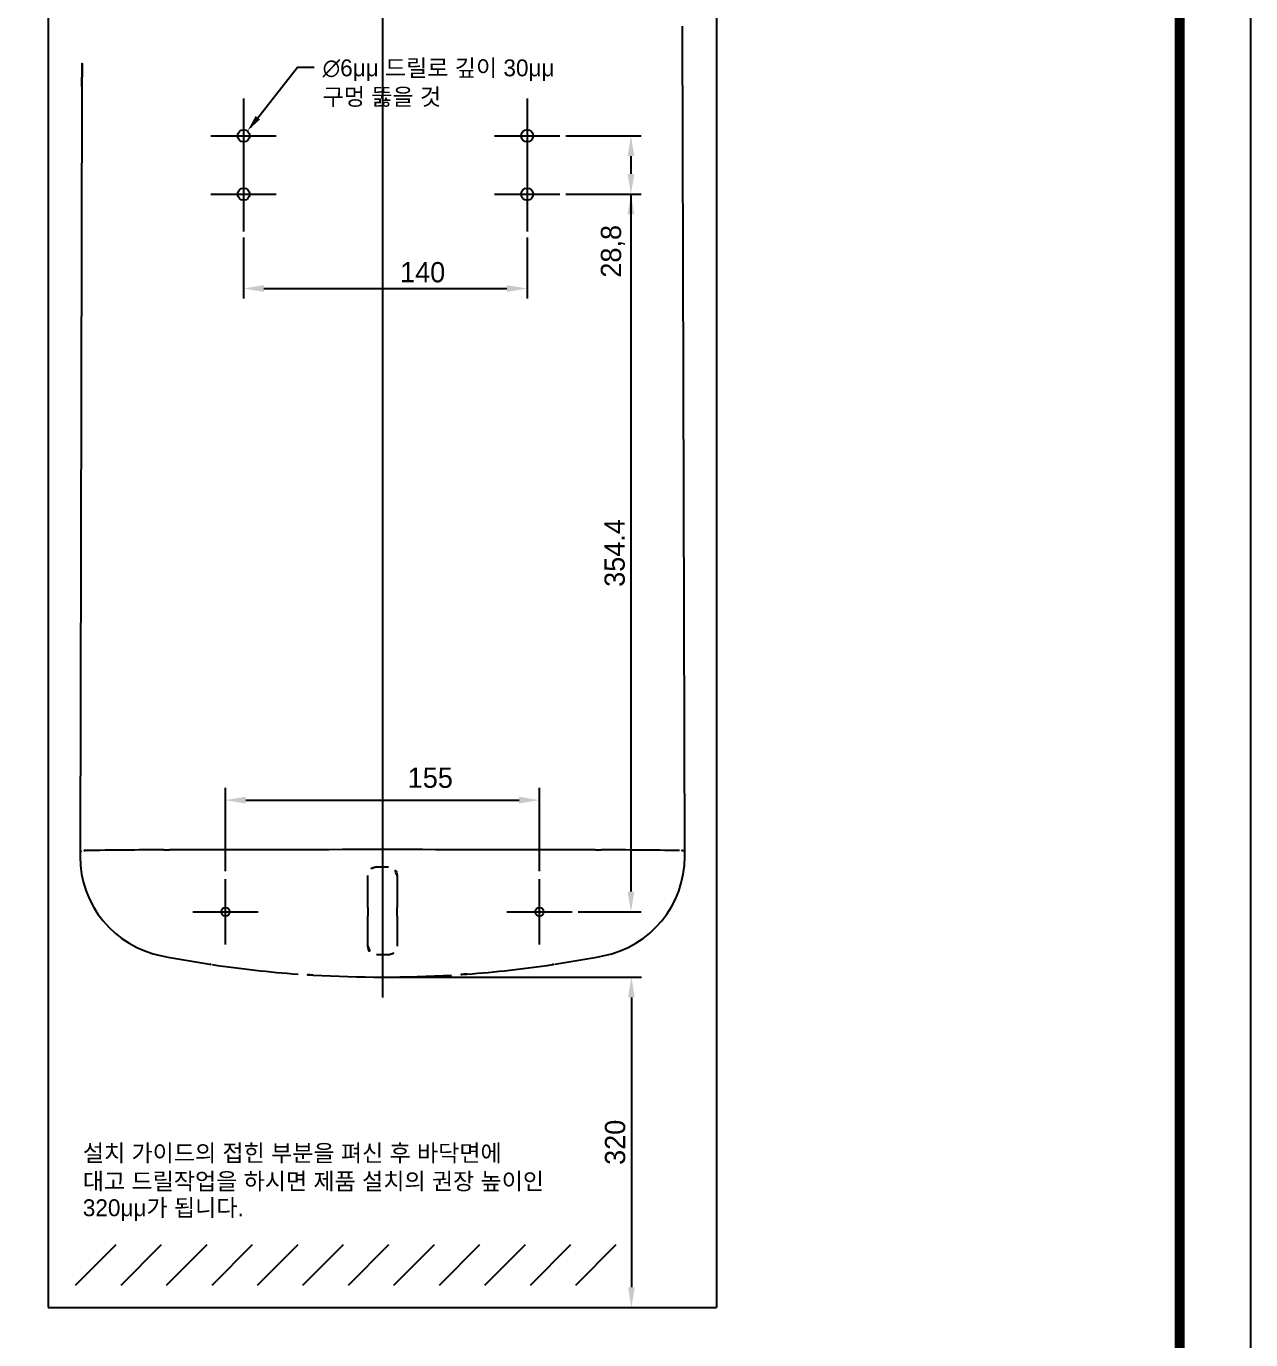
# Model space of a CAD drawing. Extents: x 16296660632 to 16296680496, y -37409619871 to -37409616057.
# Drawn here: x 16296679892 to 16296680496, y -37409617087 to -37409616438 of the extents above; entities that cross this region are included whole.
import ezdxf

# ---------------------------------------------------------------- set-up
doc = ezdxf.new("R2010")
doc.units = 0
doc.header["$LTSCALE"] = 10
doc.header["$MEASUREMENT"] = 0
doc.header["$PDMODE"] = 3
doc.header["$PDSIZE"] = -10
doc.layers.get('0').update_dxf_attribs({"linetype": 'CONTINUOUS'})
doc.layers.get('DEFPOINTS').update_dxf_attribs({"linetype": 'CONTINUOUS'})
for name, color, linetype in [('2', 2, 'CONTINUOUS'), ('5', 7, 'CONTINUOUS'), ('BACK_CASE_DADA_2', 7, 'CONTINUOUS'), ('SIDE_CASE_18', 7, 'CONTINUOUS'), ('SIDE_CASE_19', 7, 'CONTINUOUS'), ('TH1000_20110519_', 7, 'CONTINUOUS'), ('물받이_6', 7, 'CONTINUOUS')]:
    doc.layers.add(name, color=color, linetype=linetype)
doc.styles.get("Standard").update_dxf_attribs({"font": 'SYMBOL'})
doc.dimstyles.new('ISO-25', dxfattribs={"dimtxt": 2.5, "dimasz": 2.5, "dimexe": 1.25, "dimexo": 0.625, "dimtad": 1, "dimtxsty": 'Standard', "dimcen": 2.5, "dimadec": 0, "dimazin": 0, "dimtfac": 1, "dimtmove": 0, "dimatfit": 3, "dimfxl": 1, "dimarcsym": 0})

# ---------------------------------------------------------------- blocks, each defined once
blk = doc.blocks.new('*D3')
at = {"color": 0, "lineweight": -2, "transparency": 16777216}
for p, q in [((16296679999.184521, -37409616542.831909), (16296679999.184521, -37409616573.001747)), ((16296680139.184521, -37409616542.831909), (16296680139.184521, -37409616573.001747)), ((16296680009.184521, -37409616568.001747), (16296680129.184521, -37409616568.001747))]:
    blk.add_line(p, q, dxfattribs=at)
at = {"color": 0, "transparency": 16777216}
for points in [[(16296680009.184521, -37409616566.335091), (16296680009.184521, -37409616569.668419), (16296679999.184521, -37409616568.001747)], [(16296680129.184521, -37409616566.335091), (16296680129.184521, -37409616569.668419), (16296680139.184521, -37409616568.001747)]]:
    blk.add_solid(points, dxfattribs=at)
at = {"layer": 'DEFPOINTS', "color": 0, "transparency": 16777216}
for p in [(16296679999.184521, -37409616539.831909), (16296680139.184521, -37409616539.831909), (16296680139.184521, -37409616568.001747)]:
    blk.add_point(p, dxfattribs=at)
at = {"color": 0, "transparency": 16777216, "insert": (16296680087.55138, -37409616560.001747), "char_height": 10, "attachment_point": 5}
blk.add_mtext('140', dxfattribs=at)
blk = doc.blocks.new('*D4')
at = {"color": 0, "lineweight": -2, "transparency": 16777216}
for p, q in [((16296680158.31059, -37409616492.57928), (16296680195.41893, -37409616492.57928)), ((16296680190.41893, -37409616502.57928), (16296680190.41893, -37409616511.37928)), ((16296680158.31059, -37409616521.37928), (16296680195.41893, -37409616521.37928)), ((16296680190.41893, -37409616521.37928), (16296680190.41893, -37409616567.85547))]:
    blk.add_line(p, q, dxfattribs=at)
at = {"color": 0, "transparency": 16777216}
for points in [[(16296680188.75227, -37409616502.57928), (16296680192.0856, -37409616502.57928), (16296680190.41893, -37409616492.57928)], [(16296680188.75227, -37409616511.37928), (16296680192.0856, -37409616511.37928), (16296680190.41893, -37409616521.37928)]]:
    blk.add_solid(points, dxfattribs=at)
at = {"layer": 'DEFPOINTS', "color": 0, "transparency": 16777216}
for p in [(16296680155.31059, -37409616492.57928), (16296680155.31059, -37409616521.37928), (16296680190.41893, -37409616521.37928)]:
    blk.add_point(p, dxfattribs=at)
at = {"color": 0, "transparency": 16777216, "insert": (16296680181.46656, -37409616549.61738), "char_height": 10, "attachment_point": 5, "rotation": 90}
blk.add_mtext('28,8', dxfattribs=at)
blk = doc.blocks.new('*D5')
at = {"color": 0, "lineweight": -2, "transparency": 16777216}
for p, q in [((16296680158.310591, -37409616521.37928), (16296680195.41893, -37409616521.37928)), ((16296680190.41893, -37409616531.37928), (16296680190.41893, -37409616865.807411)), ((16296680164.327591, -37409616875.807411), (16296680195.41893, -37409616875.807411))]:
    blk.add_line(p, q, dxfattribs=at)
at = {"color": 0, "transparency": 16777216}
for points in [[(16296680188.75227, -37409616531.37928), (16296680192.0856, -37409616531.37928), (16296680190.41893, -37409616521.37928)], [(16296680188.75227, -37409616865.807411), (16296680192.0856, -37409616865.807411), (16296680190.41893, -37409616875.807411)]]:
    blk.add_solid(points, dxfattribs=at)
at = {"layer": 'DEFPOINTS', "color": 0, "transparency": 16777216}
for p in [(16296680155.310591, -37409616521.37928), (16296680161.327591, -37409616875.807411), (16296680190.41893, -37409616875.807411)]:
    blk.add_point(p, dxfattribs=at)
at = {"color": 0, "transparency": 16777216, "insert": (16296680182.41894, -37409616698.593353), "char_height": 10, "attachment_point": 5, "rotation": 90}
blk.add_mtext('354.4', dxfattribs=at)
blk = doc.blocks.new('*D6')
at = {"color": 0, "lineweight": -2, "transparency": 16777216}
for p, q in [((16296680070.70152, -37409616908.04101), (16296680195.63494, -37409616908.04101)), ((16296680190.63494, -37409616918.04101), (16296680190.63494, -37409617061.20459)), ((16296680182.71616, -37409617071.20459), (16296680195.63494, -37409617071.20459))]:
    blk.add_line(p, q, dxfattribs=at)
at = {"color": 0, "transparency": 16777216}
for points in [[(16296680188.96827, -37409616918.04101), (16296680192.3016, -37409616918.04101), (16296680190.63494, -37409616908.04101)], [(16296680188.96827, -37409617061.20459), (16296680192.3016, -37409617061.20459), (16296680190.63494, -37409617071.20459)]]:
    blk.add_solid(points, dxfattribs=at)
at = {"layer": 'DEFPOINTS', "color": 0, "transparency": 16777216}
for p in [(16296680067.70152, -37409616908.04101), (16296680179.71616, -37409617071.20459), (16296680190.63494, -37409617071.20459)]:
    blk.add_point(p, dxfattribs=at)
at = {"color": 0, "transparency": 16777216, "insert": (16296680182.63494, -37409616989.6228), "char_height": 10, "attachment_point": 5, "rotation": 90}
blk.add_mtext('320', dxfattribs=at)
blk = doc.blocks.new('*D7')
at = {"color": 0, "lineweight": -2, "transparency": 16777216}
for p, q in [((16296679990.20153, -37409616855.68133), (16296679990.20153, -37409616814.63182)), ((16296680145.20152, -37409616855.68134), (16296680145.20152, -37409616814.63182)), ((16296680000.20153, -37409616820.63182), (16296680135.20152, -37409616820.63182))]:
    blk.add_line(p, q, dxfattribs=at)
at = {"color": 0, "transparency": 16777216}
for points in [[(16296680000.20153, -37409616818.96516), (16296680000.20153, -37409616822.29848), (16296679990.20153, -37409616820.63182)], [(16296680135.20152, -37409616818.96516), (16296680135.20152, -37409616822.29848), (16296680145.20152, -37409616820.63182)]]:
    blk.add_solid(points, dxfattribs=at)
at = {"layer": 'DEFPOINTS', "color": 0, "transparency": 16777216}
for p in [(16296680145.20152, -37409616820.63182), (16296679990.20153, -37409616859.68133), (16296680145.20152, -37409616859.68134)]:
    blk.add_point(p, dxfattribs=at)
at = {"color": 0, "transparency": 16777216, "insert": (16296680091.33019, -37409616809.63182), "char_height": 10, "attachment_point": 5}
blk.add_mtext('155', dxfattribs=at)

msp = doc.modelspace()

# ---------------------------------------------------------------- linework, layer by layer
for p, q in [((16296680002.571409, -37409616488.245811), (16296680025.695589, -37409616458.658813)), ((16296680025.695589, -37409616458.658813), (16296680034.028931, -37409616458.658813)), ((16296679916.227119, -37409617060.116173), (16296679936.227119, -37409617040.116173)), ((16296679938.677759, -37409617060.116173), (16296679958.677759, -37409617040.116173)), ((16296679961.128401, -37409617060.116173), (16296679981.128401, -37409617040.116173)), ((16296679983.579041, -37409617060.116173), (16296680003.579041, -37409617040.116173)), ((16296680006.02968, -37409617060.116173), (16296680026.02968, -37409617040.116173)), ((16296680028.48032, -37409617060.116173), (16296680048.48032, -37409617040.116173)), ((16296680050.93096, -37409617060.116173), (16296680070.93096, -37409617040.116173)), ((16296680073.381599, -37409617060.116173), (16296680093.381599, -37409617040.116173)), ((16296680095.832239, -37409617060.116173), (16296680115.832239, -37409617040.116173)), ((16296680118.282881, -37409617060.116173), (16296680138.282881, -37409617040.116173)), ((16296680140.733521, -37409617060.116173), (16296680160.733521, -37409617040.116173)), ((16296680163.18416, -37409617060.116173), (16296680183.18416, -37409617040.116173)), ((16296679902.701521, -37409617071.20459), (16296680232.701521, -37409617071.20459))]:
    msp.add_line(p, q)
at = {"ltscale": 0.5}
msp.add_lwpolyline([(16296678326.42292, -37409617646.812927), (16296680496.42292, -37409617646.812927), (16296680496.42292, -37409616056.812927), (16296678326.42292, -37409616056.812927)], close=True, dxfattribs=at)
at = {"color": 5, "linetype": 'ByBlock', "lineweight": 200, "const_width": 5}
msp.add_lwpolyline([(16296678361.316879, -37409617578.73053), (16296680461.316879, -37409617578.73053), (16296680461.316879, -37409616093.73053), (16296678361.316879, -37409616093.73053)], close=True, dxfattribs=at)
for centre in [(16296679999.184521, -37409616492.579277), (16296680139.184521, -37409616492.579277), (16296679999.184521, -37409616521.37928), (16296680139.184521, -37409616521.37928)]:
    msp.add_circle(centre, 3)
msp.add_solid([(16296680007.257879, -37409616484.504982), (16296680001.03191, -37409616490.215569), (16296680005.06926, -37409616482.794434)])
at = {"layer": '2', "color": 1}
for p, q in [((16296680067.701521, -37409616340.612427), (16296680067.701521, -37409616918.041008)), ((16296679999.184521, -37409616474.126663), (16296679999.184521, -37409616539.831909)), ((16296680139.184521, -37409616474.126663), (16296680139.184521, -37409616539.831909)), ((16296679983.058439, -37409616492.579277), (16296680015.310591, -37409616492.579277)), ((16296680123.058439, -37409616492.579277), (16296680155.310591, -37409616492.579277)), ((16296679983.058439, -37409616521.37928), (16296680015.310591, -37409616521.37928)), ((16296680123.058439, -37409616521.37928), (16296680155.310591, -37409616521.37928)), ((16296679990.20153, -37409616891.933487), (16296679990.20153, -37409616859.681328)), ((16296680145.201521, -37409616891.933487), (16296680145.201521, -37409616859.681343)), ((16296679974.075451, -37409616875.807411), (16296680006.3276, -37409616875.807411)), ((16296680129.075439, -37409616875.807411), (16296680161.327591, -37409616875.807411))]:
    msp.add_line(p, q, dxfattribs=at)
at = {"layer": '5', "color": 0}
for p, q in [((16296679902.701521, -37409616328.041008), (16296679902.701521, -37409617071.20459)), ((16296680232.701521, -37409616328.041008), (16296680232.701521, -37409617071.20459))]:
    msp.add_line(p, q, dxfattribs=at)
at = {"layer": 'BACK_CASE_DADA_2', "color": 7, "linetype": 'Continuous', "ltscale": 25.4}
for centre in [(16296679990.20153, -37409616875.807411), (16296680145.201521, -37409616875.807411)]:
    msp.add_circle(centre, 2.1, dxfattribs=at)
at = {"layer": 'SIDE_CASE_18', "color": 7, "linetype": 'Continuous', "ltscale": 25.4}
for p, q in [((16296680216.98966, -37409616846.521568), (16296680215.91239, -37409616438.494324)), ((16296680216.98966, -37409616846.521568), (16296680216.986641, -37409616846.521568)), ((16296680216.98966, -37409616848.487602), (16296680216.98966, -37409616846.521568))]:
    msp.add_line(p, q, dxfattribs=at)
for centre, radius, start, end in [((16296680166.999571, -37409616848.487602), 49.990089, 281.069419187, 0), ((16296680067.701521, -37409616340.925987), 567.173698, 278.633738304, 281.069419187), ((16296680067.70437, -37409616340.944794), 567.154696, 278.516370187, 278.633738304)]:
    msp.add_arc(centre, radius, start, end, dxfattribs=at)
at = {"layer": 'SIDE_CASE_19', "color": 7, "linetype": 'Continuous', "ltscale": 25.4}
for p, q in [((16296679919.33865, -37409616468.30043), (16296679918.413389, -37409616846.520348)), ((16296679918.41638, -37409616846.520348), (16296679918.413389, -37409616846.520348)), ((16296679918.413389, -37409616846.520348), (16296679918.413389, -37409616848.487602))]:
    msp.add_line(p, q, dxfattribs=at)
for centre, radius, start, end in [((16296679968.403469, -37409616848.487602), 49.990089, 180, 258.930580813), ((16296680067.701521, -37409616340.925987), 567.173698, 258.930580813, 261.366261696), ((16296680067.69854, -37409616340.945686), 567.153779, 261.366261696, 261.484170203)]:
    msp.add_arc(centre, radius, start, end, dxfattribs=at)
at = {"layer": 'TH1000_20110519_', "color": 7, "linetype": 'Continuous', "ltscale": 25.4}
for p, q in [((16296679918.413389, -37409616846.321541), (16296679919.169189, -37409616845.565727)), ((16296679959.726431, -37409616845.175293), (16296679962.54479, -37409616845.164124)), ((16296680172.85811, -37409616845.164124), (16296680175.67646, -37409616845.175293)), ((16296680216.23385, -37409616845.565727), (16296680216.98966, -37409616846.321541))]:
    msp.add_line(p, q, dxfattribs=at)
for centre, radius, start, end in [((16296674632.40436, -37409616426.434753), 5287.100052, 359.546252512, 359.869297477), ((16296679920.77762, -37409616866.894669), 21.389496, 89.179696289, 94.312550664), ((16296680034.986309, -37409627851.621391), 11006.703403, 90.3917825118, 90.5929802001), ((16296680067.70186, -37409702674.311234), 85829.211528, 89.92984033191, 90.07015966809), ((16296680100.41659, -37409627851.637444), 11006.719451, 89.4070197999, 89.6082174882), ((16296680214.62542, -37409616866.894676), 21.389512, 85.687449336, 90.820303711)]:
    msp.add_arc(centre, radius, start, end, dxfattribs=at)
at = {"layer": '물받이_6', "color": 7, "linetype": 'Continuous', "ltscale": 25.4}
for p, q in [((16296680064.701521, -37409616853.599716), (16296680070.701521, -37409616853.599716)), ((16296680060.50152, -37409616873.719612), (16296680060.50152, -37409616857.799728)), ((16296680074.90152, -37409616857.799728), (16296680074.90152, -37409616873.719597)), ((16296680060.50152, -37409616873.719612), (16296680060.50152, -37409616877.832863)), ((16296680074.90152, -37409616877.832863), (16296680074.90152, -37409616873.719597)), ((16296680060.50152, -37409616892.799728), (16296680060.50152, -37409616877.832863)), ((16296680074.90152, -37409616877.832863), (16296680074.90152, -37409616892.799728)), ((16296680067.701521, -37409616896.999733), (16296680064.701521, -37409616896.999733)), ((16296680070.701521, -37409616896.999733), (16296680067.701521, -37409616896.999733)), ((16296680026.028799, -37409616906.566689), (16296680026.054041, -37409616906.568466)), ((16296680109.349001, -37409616906.568466), (16296680109.374241, -37409616906.566689))]:
    msp.add_line(p, q, dxfattribs=at)
for centre, radius, start, end in [((16296680064.701521, -37409616857.799728), 4.2, 90, 180), ((16296680070.701521, -37409616857.799728), 4.2, 0, 90), ((16296680064.701521, -37409616892.799728), 4.2, 180, 270), ((16296680070.701521, -37409616892.799728), 4.2, 270, 0), ((16296680067.701521, -37409616340.925987), 567.173698, 261.484170203, 265.786411156), ((16296679977.10663, -37409617786.631348), 881.423389, 86.330383102, 86.818230063), ((16296680067.701521, -37409616338.083794), 569.95722, 266.561857803, 273.438142197), ((16296680146.49538, -37409617589.490791), 683.93224, 93.111281885, 93.74002153), ((16296680067.701521, -37409616340.925987), 567.173698, 274.213588844, 278.516370187)]:
    msp.add_arc(centre, radius, start, end, dxfattribs=at)

# ---------------------------------------------------------------- texts
at = {"color": 2}
for s, height, p in [('∅6mm 드릴로 깊이 30mm', 8.33333333, (16296680038.1845, -37409616463.202751)), ('구멍 뚫을 것', 8.3333333, (16296680038.195589, -37409616477.46891)), ('설치 가이드의 접힌 부분을 펴신 후 바닥면에', 8.33333333, (16296679919.771561, -37409616999.085747)), ('대고 드릴작업을 하시면 제품 설치의 권장 높이인 ', 8.33333333, (16296679919.771561, -37409617013.000504)), ('320mm가 됩니다. ', 8.33333333, (16296679919.771561, -37409617026.091599))]:
    msp.add_text(s, height=height, dxfattribs=at).set_placement(p)

# ---------------------------------------------------------------- dimensions: what is measured, and where the dimension line sits
dim = msp.add_linear_dim(base=(16296680190.41893, -37409616521.37928), p1=(16296680155.310591, -37409616492.579277), p2=(16296680155.310591, -37409616521.37928), angle=90, dimstyle='ISO-25', override={"dimtxt": 10, "dimasz": 10, "dimexe": 5, "dimexo": 3, "dimgap": 3})
dim.commit()
dim.dimension.update_dxf_attribs({"geometry": '*D4', "text_midpoint": (16296680181.46656, -37409616549.617378)})
for base, p1, p2, text, picture, middle in [((16296680190.41893, -37409616875.807411), (16296680155.310591, -37409616521.37928), (16296680161.327591, -37409616875.807411), '354.4', '*D5', (16296680182.41894, -37409616698.593353)), ((16296680190.634939, -37409617071.20459), (16296680067.701521, -37409616908.041008), (16296680179.71616, -37409617071.20459), '320', '*D6', (16296680182.634939, -37409616989.622803))]:
    dim = msp.add_linear_dim(base=base, p1=p1, p2=p2, angle=90, text=text, dimstyle='ISO-25', override={"dimtxt": 10, "dimasz": 10, "dimexe": 5, "dimexo": 3, "dimgap": 3})
    dim.commit()
    dim.dimension.update_dxf_attribs({"geometry": picture, "text_midpoint": middle})
for base, p1, p2, override, picture, middle in [((16296680139.184521, -37409616568.001747), (16296679999.184521, -37409616539.831909), (16296680139.184521, -37409616539.831909), {"dimtxt": 10, "dimasz": 10, "dimexe": 5, "dimexo": 3, "dimgap": 3}, '*D3', (16296680087.55138, -37409616568.001747)), ((16296680145.201521, -37409616820.631821), (16296679990.20153, -37409616859.681328), (16296680145.201521, -37409616859.681343), {"dimtxt": 10, "dimasz": 10, "dimexe": 6, "dimexo": 4, "dimgap": 6}, '*D7', (16296680091.330191, -37409616820.631821))]:
    dim = msp.add_linear_dim(base=base, p1=p1, p2=p2, dimstyle='ISO-25', override=override)
    dim.commit()
    dim.dimension.update_dxf_attribs({"geometry": picture, "text_midpoint": middle, "dimtype": 160})

doc.saveas('drawing.dxf')
